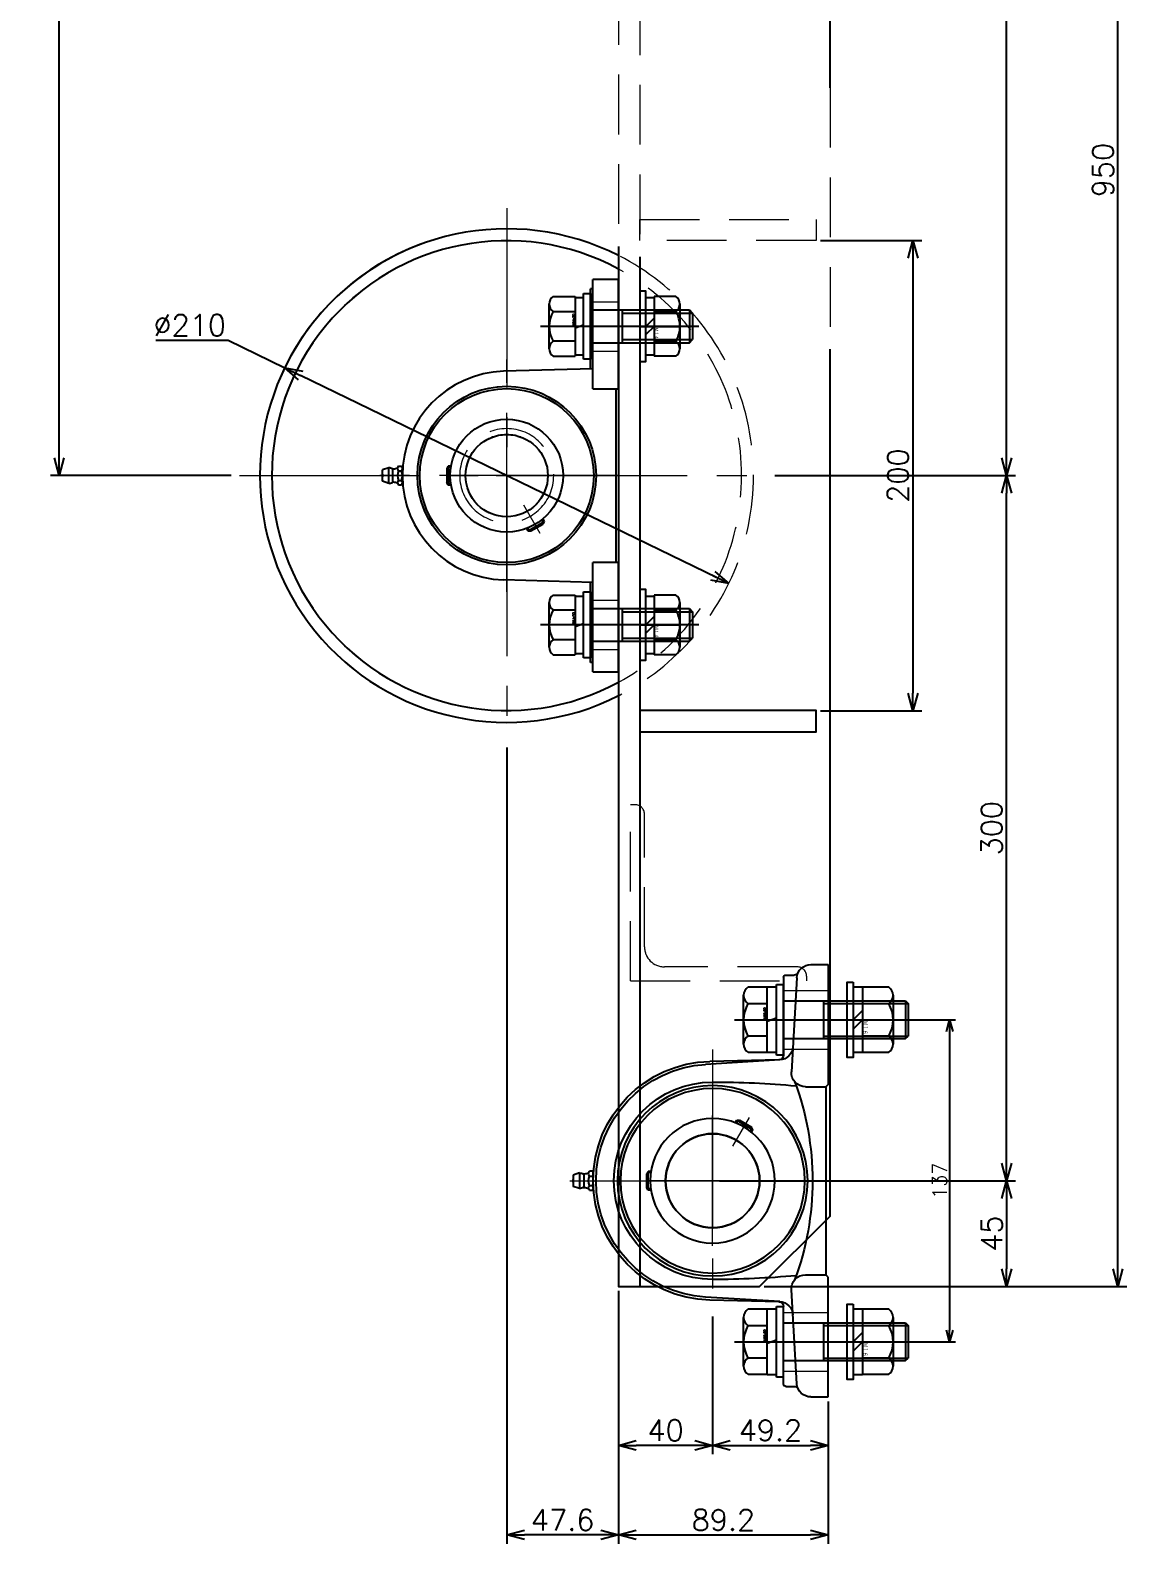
# Model space of a CAD drawing. Header units: millimetres. Extents: x -8731 to 85711, y -14522 to 31379.
# Drawn here: x -739 to -273, y -4277 to -3634 of the extents above; entities that cross this region are included whole.
import ezdxf

# ---------------------------------------------------------------- set-up
doc = ezdxf.new("R2010")
doc.units = ezdxf.units.MM
doc.header["$LTSCALE"] = 4
doc.header["$PDMODE"] = 99
doc.header["$PDSIZE"] = 1
doc.linetypes.add('CENTER2', pattern=[28.575, 19.05, -3.175, 3.175, -3.175])
doc.linetypes.add('HIDDEN', pattern=[9.525, 6.35, -3.175])
for name, color, linetype, lineweight in [('04_HIDDEN', 2, 'HIDDEN', 13), ('05_CENTER', 4, 'CENTER2', 13), ('08_DIM', 3, 'Continuous', 13)]:
    doc.layers.add(name, color=color, linetype=linetype, lineweight=lineweight)
doc.layers.add('10_DRAFT', color=8, linetype='Continuous', lineweight=0, plot=False)
doc.styles.add('KANJI0', font='txt.shx', dxfattribs={"width": 0.9, "height": 30, "bigfont": 'bigfont'})
doc.styles.add('KSS_TXT', font='txt.shx', dxfattribs={"bigfont": 'extfont2.shx'})
doc.dimstyles.new('KSS_DIM', dxfattribs={"dimscale": 3, "dimtxt": 3, "dimasz": 2.5, "dimexe": 1.25, "dimexo": 0.625, "dimtad": 1, "dimdsep": 46, "dimtxsty": 'KSS_TXT', "dimblk": 'OPEN30', "dimcen": 0, "dimazin": 2, "dimtfac": 0.75, "dimtmove": 0, "dimatfit": 3, "dimldrblk": 'OPEN30', "dimfxl": 1, "dimtolj": 1, "dimarcsym": 0})
doc.dimstyles.new('KSS_DIM$3', dxfattribs={"dimscale": 3, "dimtxt": 3, "dimasz": 2.5, "dimexe": 1.25, "dimexo": 0.625, "dimtad": 1, "dimtih": 1, "dimtoh": 1, "dimdsep": 46, "dimtxsty": 'KSS_TXT', "dimblk": 'OPEN30', "dimcen": 0, "dimazin": 2, "dimtfac": 0.75, "dimtofl": 0, "dimtmove": 0, "dimatfit": 3, "dimldrblk": 'OPEN30', "dimfxl": 1, "dimtolj": 1, "dimarcsym": 0})

# ---------------------------------------------------------------- blocks, each defined once
blk = doc.blocks.new('_Open30')
at = {"color": 0, "linetype": 'ByBlock', "lineweight": -2}
for p, q in [((-1, 0.268), (0, 0)), ((0, 0), (-1, -0.268)), ((0, 0), (-1, 0))]:
    blk.add_line(p, q, dxfattribs=at)
blk = doc.blocks.new('*D974')
at = {"layer": '08_DIM', "color": 0, "lineweight": -2, "transparency": 16777216}
for p, q in [((-402.94, -3723.04), (-359.81, -3723.04)), ((-363.56, -3730.54), (-363.56, -3915.54)), ((-402.94, -3923.04), (-359.81, -3923.04))]:
    blk.add_line(p, q, dxfattribs=at)
at = {"layer": 'Defpoints', "color": 0, "transparency": 16777216}
for p in [(-404.81, -3723.04), (-404.81, -3923.04), (-363.56, -3923.04)]:
    blk.add_point(p, dxfattribs=at)
at = {"layer": '08_DIM', "color": 0, "lineweight": -2, "transparency": 16777216, "xscale": 7.5, "yscale": 7.5, "zscale": 7.5}
for p, rotation in [((-363.56, -3723.04), 90), ((-363.56, -3923.04), 270)]:
    blk.add_blockref('_Open30', p, dxfattribs=dict(at, rotation=rotation))
at = {"layer": '08_DIM', "color": 0, "transparency": 16777216, "insert": (-369.94, -3823.04), "char_height": 9, "attachment_point": 5, "rotation": 90, "style": 'KSS_TXT'}
blk.add_mtext('\\A1;200', dxfattribs=at)
blk = doc.blocks.new('M14Nza_1_1_1')
at = {"color": 0}
for p, q in [((-12.7, 15.4), (-12.7, 6.1)), ((-9.52, 17.1), (9.52, 17.1)), ((-6.35, 6.1), (-6.35, 15.4)), ((6.35, 15.4), (6.35, 6.1)), ((12.7, 15.4), (12.7, 6.1)), ((-12.7, 6.1), (12.7, 6.1)), ((-12.25, 2.6), (-12.25, 6.1)), ((-3.5, 6.1), (0, 2.6)), ((0, 6.1), (3.5, 2.6)), ((12.25, 6.1), (12.25, 2.6))]:
    blk.add_line(p, q, dxfattribs=at)
at = {"color": 0, "linetype": 'CENTER2'}
blk.add_line((0, 0), (0, 17.1), dxfattribs=at)
at = {"color": 0}
blk.add_lwpolyline([(-15, 0), (15, 0), (15, 2.6), (-15, 2.6)], close=True, dxfattribs=at)
for centre, radius, start, end in [((-9.52, 13.29), 3.81, 33.626, 146.374), ((0, 4.4), 12.7, 60, 120), ((9.52, 13.29), 3.81, 33.626, 146.374)]:
    blk.add_arc(centre, radius, start, end, dxfattribs=at)
at = {"layer": '10_DRAFT', "ltscale": 3, "style": 'KANJI0', "width": 0.82}
blk.add_text('Ｍ１４', height=1.5, dxfattribs=at).set_placement((0.39, 6.2))
blk = doc.blocks.new('A$C09CE55E7_1_1_1')
at = {"color": 0, "linetype": 'CENTER2'}
blk.add_line((0, -46.09), (0, 21.25), dxfattribs=at)
at = {"color": 0}
for p, q in [((-12.7, 15.8), (-12.7, 6.5)), ((-9.52, 17.5), (9.52, 17.5)), ((-6.35, 6.5), (-6.35, 15.8)), ((6.35, 15.8), (6.35, 6.5)), ((12.7, 15.8), (12.7, 6.5)), ((12.7, 6.5), (-12.7, 6.5)), ((-12.25, 3), (-12.25, 6.5)), ((-0.64, 6.5), (0.64, 3)), ((12.25, 6.5), (12.25, 3)), ((-14, 0), (-14, 3)), ((-14, 3), (14, 3)), ((14, 0), (-14, 0)), ((-7, 0), (-7, -42.1)), ((7, 0), (7, -42.1)), ((14, 3), (14, 0)), ((7, -13.5), (-7, -13.5)), ((-5.6, -13.5), (-5.6, -43.5)), ((5.6, -13.5), (5.6, -43.5)), ((-7, -42.1), (-5.6, -43.5)), ((7, -42.1), (-7, -42.1)), ((5.6, -43.5), (-5.6, -43.5)), ((7, -42.1), (5.6, -43.5))]:
    blk.add_line(p, q, dxfattribs=at)
for centre, radius, start, end in [((-9.52, 13.69), 3.81, 33.626, 146.374), ((0, 4.8), 12.7, 60, 120), ((9.52, 13.69), 3.81, 33.626, 146.374)]:
    blk.add_arc(centre, radius, start, end, dxfattribs=at)
at = {"layer": '10_DRAFT', "ltscale": 3, "style": 'KANJI0', "width": 0.82}
blk.add_text('M14x50', height=1, dxfattribs=at).set_placement((0.53, 6.6))
blk = doc.blocks.new('MUCP207a_1')
at = {"color": 0}
for p, q in [((-3.3, 97.8), (-2.4, 100.5)), ((-3.3, 97.8), (3.3, 97.8)), ((-2.4, 100.5), (2.4, 100.5)), ((3.3, 97.8), (2.4, 100.5)), ((-4.04, 92.37), (-4.04, 93.63)), ((3.03, 92), (-3.03, 92)), ((-2.8, 96.05), (2.8, 96.05)), ((-2.02, 93.63), (-2.02, 92.37)), ((2.02, 93.63), (2.02, 92.37)), ((4.04, 93.63), (4.04, 92.37)), ((-4, 72.5), (-2.96, 73.1)), ((-4, 71.26), (-4, 72.5)), ((4, 72.5), (-4, 72.5)), ((-3.45, 71.35), (-3.45, 72.82)), ((2.96, 73.1), (-2.96, 73.1)), ((4, 72.5), (2.96, 73.1)), ((3.45, 71.35), (3.45, 72.82)), ((4, 71.26), (4, 72.5)), ((-45.5, 11), (-44.38, 48.91)), ((45.5, 11), (44.38, 48.91)), ((-22.49, 39.23), (-23.56, 38.61)), ((-22.29, 38.71), (-23.56, 37.98)), ((-23.56, 38.61), (-23.56, 37.41)), ((-23.56, 38.61), (-19.56, 31.69)), ((-23.56, 37.41), (-20.6, 32.29)), ((-19.56, 31.69), (-20.6, 32.29)), ((-18.84, 32.74), (-20.11, 32)), ((-18.49, 32.3), (-19.56, 31.69)), ((-83.5, 11), (-83.5, 0)), ((-83.5, 11), (-78.5, 11)), ((-79.5, 12), (-45.47, 12)), ((-79.5, 11), (-79.5, 12)), ((-78.5, 11), (-45.5, 11)), ((-45.5, 11), (-36.95, 11)), ((-36.95, 0), (-36.95, 11)), ((36.95, 11), (45.5, 11)), ((36.95, 11), (36.95, 0)), ((45.47, 12), (79.5, 12)), ((45.5, 11), (78.5, 11)), ((78.5, 11), (83.5, 11)), ((79.5, 11), (79.5, 12)), ((83.5, 0), (83.5, 11)), ((-83.5, 0), (-36.95, 0)), ((-36.95, 1), (36.95, 1)), ((36.95, 0), (83.5, 0))]:
    blk.add_line(p, q, dxfattribs=at)
for radius in [38, 37, 24, 17.5]:
    blk.add_circle((0, 47.6), radius, dxfattribs=at)
for centre, radius, start, end in [((0, 97.8), 3.3, 180, 208.06161), ((0, 99.01), 1.59, 69.55499, 110.44501), ((0, 97.8), 3.3, 331.93839, 0), ((0, 47.6), 44.4, 1.69122, 178.30878), ((-3.03, 92.44), 1.56, 49.73979, 130.26021), ((-3.03, 93.56), 1.56, 229.73979, 310.26021), ((-8.79, 96.42), 6, 336.17154, 353.89834), ((-3.62, 95.87), 0.8, 353.89834, 28.06161), ((0, 88.3), 5.7, 69.22909, 110.77091), ((0, 97.7), 5.7, 249.22909, 290.77091), ((3.03, 92.44), 1.56, 49.73979, 130.26021), ((3.03, 93.56), 1.56, 229.73979, 310.26021), ((3.62, 95.87), 0.8, 151.93839, 186.10166), ((8.79, 96.42), 6, 186.10166, 203.82846)]:
    blk.add_arc(centre, radius, start, end, dxfattribs=at)
at = {"layer": '04_HIDDEN', "color": 0}
for p, q in [((-74, 12), (-74, 0)), ((-53, 12), (-53, 0)), ((53, 12), (53, 0)), ((74, 12), (74, 0))]:
    blk.add_line(p, q, dxfattribs=at)
at = {"layer": '05_CENTER', "color": 0}
for p, q in [((0, 0), (0, 102.47)), ((-49.42, 47.6), (49.42, 47.6)), ((-24.68, 33.35), (-12.56, 40.35)), ((-63.5, 17), (-63.5, -5)), ((63.5, 17), (63.5, -5))]:
    blk.add_line(p, q, dxfattribs=at)
blk = doc.blocks.new('A$C6DCD7F69_1_1_1')
at = {"color": 0}
for radius in [105, 99.95, 20, 17.5]:
    blk.add_circle((0, 0), radius, dxfattribs=at)
at = {"layer": '05_CENTER'}
for p, q in [((0, 113.74), (0, -113.74)), ((113.74, 0), (-113.74, 0))]:
    blk.add_line(p, q, dxfattribs=at)
blk = doc.blocks.new('*D1439')
at = {"layer": '08_DIM', "color": 0, "lineweight": -2, "transparency": 16777216}
for p, q in [((-685.72, -3765.43), (-654.97, -3765.43)), ((-654.97, -3765.43), (-630.85, -3777.14)), ((-441.97, -3868.93), (-624.11, -3780.42))]:
    blk.add_line(p, q, dxfattribs=at)
blk.add_arc((-536.41, -3823.04), 105, 110.39167, 156.12872, dxfattribs=at)
at = {"layer": 'Defpoints', "color": 0, "transparency": 16777216}
for p in [(-630.85, -3777.14), (-441.97, -3868.93)]:
    blk.add_point(p, dxfattribs=at)
at = {"layer": '08_DIM', "color": 0, "lineweight": -2, "transparency": 16777216, "xscale": 7.5, "yscale": 7.5, "zscale": 7.5}
for p, rotation in [((-630.85, -3777.14), 154.0823381836962), ((-441.97, -3868.93), 334.0823381836962)]:
    blk.add_blockref('_Open30', p, dxfattribs=dict(at, rotation=rotation))
at = {"layer": '08_DIM', "color": 0, "transparency": 16777216, "insert": (-671.28, -3759.05), "char_height": 9, "attachment_point": 5, "style": 'KSS_TXT'}
blk.add_mtext('\\A1;%%C210', dxfattribs=at)
blk = doc.blocks.new('*D1572')
at = {"layer": '08_DIM', "color": 0, "lineweight": -2, "transparency": 16777216}
for p, q in [((-371.45, -4054.54), (-345.46, -4054.54)), ((-347.96, -4059.54), (-347.96, -4186.54)), ((-371.45, -4191.54), (-345.46, -4191.54))]:
    blk.add_line(p, q, dxfattribs=at)
at = {"layer": 'Defpoints', "color": 0, "transparency": 16777216}
for p in [(-372.7, -4054.54), (-372.7, -4191.54), (-347.96, -4191.54)]:
    blk.add_point(p, dxfattribs=at)
at = {"layer": '08_DIM', "color": 0, "lineweight": -2, "transparency": 16777216, "xscale": 5, "yscale": 5, "zscale": 5}
for p, rotation in [((-347.96, -4054.54), 90), ((-347.96, -4191.54), 270)]:
    blk.add_blockref('_Open30', p, dxfattribs=dict(at, rotation=rotation))
at = {"layer": '08_DIM', "color": 0, "transparency": 16777216, "insert": (-352.21, -4123.04), "char_height": 6, "attachment_point": 5, "rotation": 90, "style": 'KSS_TXT'}
blk.add_mtext('\\A1;137', dxfattribs=at)
blk = doc.blocks.new('*D1952')
at = {"layer": '08_DIM', "color": 0, "lineweight": -2, "transparency": 16777216}
for p, q in [((-401.94, -3218.04), (-272.61, -3218.04)), ((-276.36, -4160.54), (-276.36, -3225.54)), ((-426.94, -4168.04), (-272.61, -4168.04))]:
    blk.add_line(p, q, dxfattribs=at)
at = {"layer": 'Defpoints', "color": 0, "transparency": 16777216}
for p in [(-403.81, -3218.04), (-276.36, -3218.04), (-428.81, -4168.04)]:
    blk.add_point(p, dxfattribs=at)
at = {"layer": '08_DIM', "color": 0, "lineweight": -2, "transparency": 16777216, "xscale": 7.5, "yscale": 7.5, "zscale": 7.5}
for p, rotation in [((-276.36, -3218.04), 90), ((-276.36, -4168.04), 270)]:
    blk.add_blockref('_Open30', p, dxfattribs=dict(at, rotation=rotation))
at = {"layer": '08_DIM', "color": 0, "transparency": 16777216, "insert": (-282.74, -3693.04), "char_height": 9, "attachment_point": 5, "rotation": 90, "style": 'KSS_TXT'}
blk.add_mtext('\\A1;950', dxfattribs=at)
blk = doc.blocks.new('*D1953')
at = {"layer": '08_DIM', "color": 0, "lineweight": -2, "transparency": 16777216}
for p, q in [((-488.81, -4169.91), (-488.81, -4239.37)), ((-448.81, -4180.73), (-448.81, -4239.37)), ((-456.31, -4235.62), (-481.31, -4235.62))]:
    blk.add_line(p, q, dxfattribs=at)
at = {"layer": 'Defpoints', "color": 0, "transparency": 16777216}
for p in [(-488.81, -4168.04), (-448.81, -4178.85), (-488.81, -4235.62)]:
    blk.add_point(p, dxfattribs=at)
at = {"layer": '08_DIM', "color": 0, "lineweight": -2, "transparency": 16777216, "xscale": 7.5, "yscale": 7.5, "zscale": 7.5, "rotation": 180}
blk.add_blockref('_Open30', (-488.81, -4235.62), dxfattribs=at)
at = {"layer": '08_DIM', "color": 0, "lineweight": -2, "transparency": 16777216, "xscale": 7.5, "yscale": 7.5, "zscale": 7.5}
blk.add_blockref('_Open30', (-448.81, -4235.62), dxfattribs=at)
at = {"layer": '08_DIM', "color": 0, "transparency": 16777216, "insert": (-468.81, -4229.24), "char_height": 9, "attachment_point": 5, "style": 'KSS_TXT'}
blk.add_mtext('\\A1;40', dxfattribs=at)
blk = doc.blocks.new('*D1956')
at = {"layer": '08_DIM', "color": 0, "lineweight": -2, "transparency": 16777216}
for p, q in [((-401.94, -3218.04), (-319.97, -3218.04)), ((-323.72, -3815.54), (-323.72, -3225.54)), ((-422.39, -3823.04), (-319.97, -3823.04))]:
    blk.add_line(p, q, dxfattribs=at)
at = {"layer": 'Defpoints', "color": 0, "transparency": 16777216}
for p in [(-403.81, -3218.04), (-323.72, -3218.04), (-424.27, -3823.04)]:
    blk.add_point(p, dxfattribs=at)
at = {"layer": '08_DIM', "color": 0, "lineweight": -2, "transparency": 16777216, "xscale": 7.5, "yscale": 7.5, "zscale": 7.5}
for p, rotation in [((-323.72, -3218.04), 90), ((-323.72, -3823.04), 270)]:
    blk.add_blockref('_Open30', p, dxfattribs=dict(at, rotation=rotation))
at = {"layer": '08_DIM', "color": 0, "transparency": 16777216, "insert": (-330.1, -3520.54), "char_height": 9, "attachment_point": 5, "rotation": 90, "style": 'KSS_TXT'}
blk.add_mtext('\\A1;605', dxfattribs=at)
blk = doc.blocks.new('*D1957')
at = {"layer": '08_DIM', "color": 0, "lineweight": -2, "transparency": 16777216}
for p, q in [((-422.39, -3823.04), (-319.97, -3823.04)), ((-323.72, -4115.54), (-323.72, -3830.54)), ((-445.81, -4123.04), (-319.97, -4123.04))]:
    blk.add_line(p, q, dxfattribs=at)
at = {"layer": 'Defpoints', "color": 0, "transparency": 16777216}
for p in [(-424.27, -3823.04), (-323.72, -3823.04), (-447.69, -4123.04)]:
    blk.add_point(p, dxfattribs=at)
at = {"layer": '08_DIM', "color": 0, "lineweight": -2, "transparency": 16777216, "xscale": 7.5, "yscale": 7.5, "zscale": 7.5}
for p, rotation in [((-323.72, -3823.04), 90), ((-323.72, -4123.04), 270)]:
    blk.add_blockref('_Open30', p, dxfattribs=dict(at, rotation=rotation))
at = {"layer": '08_DIM', "color": 0, "transparency": 16777216, "insert": (-330.09, -3973.04), "char_height": 9, "attachment_point": 5, "rotation": 90, "style": 'KSS_TXT'}
blk.add_mtext('\\A1;300', dxfattribs=at)
blk = doc.blocks.new('*D1958')
at = {"layer": '08_DIM', "color": 0, "lineweight": -2, "transparency": 16777216}
for p, q in [((-445.81, -4123.04), (-319.97, -4123.04)), ((-323.72, -4130.54), (-323.72, -4160.54)), ((-426.94, -4168.04), (-319.97, -4168.04))]:
    blk.add_line(p, q, dxfattribs=at)
at = {"layer": 'Defpoints', "color": 0, "transparency": 16777216}
for p in [(-447.69, -4123.04), (-428.81, -4168.04), (-323.72, -4168.04)]:
    blk.add_point(p, dxfattribs=at)
at = {"layer": '08_DIM', "color": 0, "lineweight": -2, "transparency": 16777216, "xscale": 7.5, "yscale": 7.5, "zscale": 7.5}
for p, rotation in [((-323.72, -4123.04), 90), ((-323.72, -4168.04), 270)]:
    blk.add_blockref('_Open30', p, dxfattribs=dict(at, rotation=rotation))
at = {"layer": '08_DIM', "color": 0, "transparency": 16777216, "insert": (-330.1, -4145.54), "char_height": 9, "attachment_point": 5, "rotation": 90, "style": 'KSS_TXT'}
blk.add_mtext('\\A1;45', dxfattribs=at)
blk = doc.blocks.new('MUCAP208Ja_1_1')
at = {"color": 0}
for p, q in [((-3.3, 105.8), (-2.4, 108.5)), ((-3.3, 105.8), (3.3, 105.8)), ((-2.8, 104.05), (2.8, 104.05)), ((-2.4, 108.5), (2.4, 108.5)), ((3.3, 105.8), (2.4, 108.5)), ((-4.04, 100.37), (-4.04, 101.63)), ((3.03, 100), (-3.03, 100)), ((-2.02, 101.63), (-2.02, 100.37)), ((2.02, 101.63), (2.02, 100.37)), ((4.04, 101.63), (4.04, 100.37)), ((-4, 76.6), (-2.96, 77.2)), ((4, 76.6), (-4, 76.6)), ((-4, 75.4), (-4, 76.6)), ((-3.45, 75.47), (-3.45, 76.92)), ((2.96, 77.2), (-2.96, 77.2)), ((4, 76.6), (2.96, 77.2)), ((3.45, 75.47), (3.45, 76.92)), ((4, 75.4), (4, 76.6)), ((-51.4, 20.65), (-49.5, 52.18)), ((51.4, 20.65), (49.5, 52.18)), ((-51.46, 20.95), (-50.79, 50.36)), ((51.46, 20.95), (50.79, 50.36)), ((-24.69, 39.57), (-25.73, 38.96)), ((-24.48, 39.05), (-25.73, 38.33)), ((-25.73, 38.96), (-21.73, 32.04)), ((-25.73, 38.96), (-25.73, 37.76)), ((-25.73, 37.76), (-22.77, 32.64)), ((-21.73, 32.04), (-22.77, 32.64)), ((-21.03, 33.07), (-22.28, 32.35)), ((-20.69, 32.64), (-21.73, 32.04)), ((-87.5, 18), (-87.5, 14.53)), ((-86.5, 19), (-53.46, 19)), ((-86.35, 13.33), (-46.35, 15.63)), ((86.35, 13.33), (46.35, 15.63)), ((86.5, 19), (53.46, 19)), ((87.5, 18), (87.5, 14.53)), ((-92, 7.34), (-92, 0)), ((-40, 9.64), (-40, 1)), ((40, 9.64), (40, 1)), ((92, 7.34), (92, 0)), ((-92, 0), (-41, 0)), ((-41, 0), (-40, 1)), ((-40, 1), (40, 1)), ((41, 0), (40, 1)), ((92, 0), (41, 0))]:
    blk.add_line(p, q, dxfattribs=at)
for radius in [40.5, 39.25, 26.5, 20]:
    blk.add_circle((0, 49.2), radius, dxfattribs=at)
for centre, radius, start, end in [((0, 105.8), 3.3, 180, 208.06161), ((-8.79, 104.42), 6, 336.17154, 353.89834), ((-3.62, 103.87), 0.8, 353.89834, 28.06161), ((0, 107.01), 1.59, 69.55499, 110.44501), ((3.62, 103.87), 0.8, 151.93839, 186.10166), ((8.79, 104.42), 6, 186.10166, 203.82846), ((0, 105.8), 3.3, 331.93839, 0), ((0, 49.2), 50.8, 1.3029, 178.6971), ((0, 49.2), 49.59, 3.44631, 176.55369), ((-3.03, 100.44), 1.56, 49.73979, 130.26021), ((-3.03, 101.56), 1.56, 229.73979, 310.26021), ((0, 96.3), 5.7, 69.22909, 110.77091), ((0, 105.7), 5.7, 249.22909, 290.77091), ((3.03, 100.44), 1.56, 49.73979, 130.26021), ((3.03, 101.56), 1.56, 229.73979, 310.26021), ((0, 49.2), 42, 0, 180), ((350.17, 49.2), 392.17, 180, 185.20269), ((-350.17, 49.2), 392.17, 354.79731, 0), ((-57.39, 21.01), 6, 273.30187, 356.55369), ((-53.46, 21), 2, 270, 358.6971), ((57.39, 21.01), 6, 183.44631, 266.69813), ((53.46, 21), 2, 181.3029, 270), ((-86, 7.34), 6, 93.30187, 180), ((-89.5, 14.53), 2, 295.94448, 0), ((-86.5, 18), 1, 90, 180), ((-46, 9.64), 6, 0, 93.30187), ((0, 127.7), 121, 249.57682, 290.42318), ((46, 9.64), 6, 86.69813, 180), ((86, 7.34), 6, 0, 86.69813), ((86.5, 18), 1, 0, 90), ((89.5, 14.53), 2, 180, 244.05552)]:
    blk.add_arc(centre, radius, start, end, dxfattribs=at)
at = {"layer": '04_HIDDEN', "color": 0}
for p, q in [((-81, 19), (-81, 0)), ((-56, 19), (-56, 0)), ((56, 19), (56, 0)), ((81, 19), (81, 0))]:
    blk.add_line(p, q, dxfattribs=at)
at = {"layer": '05_CENTER', "color": 0}
for p, q in [((0, 109.99), (0, 0)), ((-55.81, 49.2), (55.81, 49.2)), ((-26.85, 33.7), (-14.72, 40.7)), ((-68.5, 24), (-68.5, -4.98)), ((68.5, 24), (68.5, -4.98))]:
    blk.add_line(p, q, dxfattribs=at)
blk = doc.blocks.new('A$C5136444F_1_1_1')
at = {"color": 0, "linetype": 'CENTER2'}
blk.add_line((0, 20.91), (0, -56), dxfattribs=at)
at = {"color": 0}
for p, q in [((-13.85, 15.14), (-13.85, 7)), ((-10.39, 17), (10.39, 17)), ((-6.92, 7), (-6.92, 15.14)), ((6.92, 15.14), (6.92, 7)), ((13.85, 7), (13.85, 15.14)), ((-14, 3), (-14, 7)), ((-14, 7), (14, 7)), ((0.73, 3), (-0.73, 7)), ((14, 7), (14, 3)), ((-15, 0), (-15, 3)), ((-15, 3), (15, 3)), ((-15, 0), (15, 0)), ((-8, 0), (-8, -51.92)), ((8, 0), (8, -51.92)), ((15, 3), (15, 0)), ((8, -17), (-8, -17)), ((-6.92, -17), (-6.92, -53)), ((6.92, -17), (6.92, -53)), ((8, -51.92), (-8, -51.92)), ((-8, -51.92), (-6.92, -53)), ((6.92, -53), (-6.92, -53)), ((8, -51.92), (6.92, -53))]:
    blk.add_line(p, q, dxfattribs=at)
for centre, radius, start, end in [((-10.39, 12.84), 4.16, 33.626, 146.374), ((0, 3.15), 13.85, 60, 120), ((10.39, 12.84), 4.16, 33.626, 146.374)]:
    blk.add_arc(centre, radius, start, end, dxfattribs=at)
at = {"layer": '10_DRAFT', "style": 'KANJI0', "width": 0.82}
blk.add_text('M16x60', height=1, dxfattribs=at).set_placement((0.41, 7.48))
blk = doc.blocks.new('M16Nza_1_1_1')
at = {"color": 0}
for p, q in [((-10.39, 19.6), (10.39, 19.6)), ((-13.85, 17.74), (-13.85, 6.6)), ((-6.92, 6.6), (-6.92, 17.74)), ((6.93, 17.74), (6.93, 6.6)), ((13.85, 6.6), (13.85, 17.74)), ((-14, 2.6), (-14, 6.6)), ((-14, 6.6), (14, 6.6)), ((-4, 6.6), (0, 2.6)), ((0, 6.6), (4, 2.6)), ((14, 6.6), (14, 2.6))]:
    blk.add_line(p, q, dxfattribs=at)
at = {"color": 0, "linetype": 'CENTER2'}
blk.add_line((0, 0), (0, 19.6), dxfattribs=at)
at = {"color": 0}
blk.add_lwpolyline([(-16, 2.6), (16, 2.6), (16, 0), (-16, 0)], close=True, dxfattribs=at)
for centre, radius, start, end in [((-10.39, 15.44), 4.16, 33.626, 146.374), ((0, 5.75), 13.85, 60, 120), ((10.39, 15.44), 4.16, 33.626, 146.374)]:
    blk.add_arc(centre, radius, start, end, dxfattribs=at)
at = {"layer": '10_DRAFT', "style": 'KANJI0', "width": 0.82}
blk.add_text('Ｍ１６', height=1.714, dxfattribs=at).set_placement((0.41, 6.78))
blk = doc.blocks.new('*D2255')
at = {"layer": '08_DIM', "color": 0, "lineweight": -2, "transparency": 16777216}
for p, q in [((-448.81, -4180.73), (-448.81, -4239.37)), ((-399.61, -4216.91), (-399.61, -4239.37)), ((-441.31, -4235.62), (-407.11, -4235.62))]:
    blk.add_line(p, q, dxfattribs=at)
at = {"layer": 'Defpoints', "color": 0, "transparency": 16777216}
for p in [(-448.81, -4178.85), (-399.61, -4215.04), (-399.61, -4235.62)]:
    blk.add_point(p, dxfattribs=at)
at = {"layer": '08_DIM', "color": 0, "lineweight": -2, "transparency": 16777216, "xscale": 7.5, "yscale": 7.5, "zscale": 7.5, "rotation": 180}
blk.add_blockref('_Open30', (-448.81, -4235.62), dxfattribs=at)
at = {"layer": '08_DIM', "color": 0, "lineweight": -2, "transparency": 16777216, "xscale": 7.5, "yscale": 7.5, "zscale": 7.5}
blk.add_blockref('_Open30', (-399.61, -4235.62), dxfattribs=at)
at = {"layer": '08_DIM', "color": 0, "transparency": 16777216, "insert": (-424.21, -4229.24), "char_height": 9, "attachment_point": 5, "style": 'KSS_TXT'}
blk.add_mtext('\\A1;49.2', dxfattribs=at)
blk = doc.blocks.new('*D2260')
at = {"layer": '08_DIM', "color": 0, "lineweight": -2, "transparency": 16777216}
for p, q in [((-536.41, -3938.66), (-536.41, -4277.47)), ((-488.81, -4169.91), (-488.81, -4277.47)), ((-496.31, -4273.72), (-528.91, -4273.72))]:
    blk.add_line(p, q, dxfattribs=at)
at = {"layer": 'Defpoints', "color": 0, "transparency": 16777216}
for p in [(-536.41, -3936.78), (-488.81, -4168.04), (-536.41, -4273.72)]:
    blk.add_point(p, dxfattribs=at)
at = {"layer": '08_DIM', "color": 0, "lineweight": -2, "transparency": 16777216, "xscale": 7.5, "yscale": 7.5, "zscale": 7.5, "rotation": 180}
blk.add_blockref('_Open30', (-536.41, -4273.72), dxfattribs=at)
at = {"layer": '08_DIM', "color": 0, "lineweight": -2, "transparency": 16777216, "xscale": 7.5, "yscale": 7.5, "zscale": 7.5}
blk.add_blockref('_Open30', (-488.81, -4273.72), dxfattribs=at)
at = {"layer": '08_DIM', "color": 0, "transparency": 16777216, "insert": (-512.61, -4267.34), "char_height": 9, "attachment_point": 5, "style": 'KSS_TXT'}
blk.add_mtext('\\A1;47.6', dxfattribs=at)
blk = doc.blocks.new('*D2261')
at = {"layer": '08_DIM', "color": 0, "lineweight": -2, "transparency": 16777216}
for p, q in [((-545.69, -3368.04), (-730.59, -3368.04)), ((-726.84, -3815.54), (-726.84, -3375.54)), ((-653.63, -3823.04), (-730.59, -3823.04))]:
    blk.add_line(p, q, dxfattribs=at)
at = {"layer": 'Defpoints', "color": 0, "transparency": 16777216}
for p in [(-726.84, -3368.04), (-543.81, -3368.04), (-651.76, -3823.04)]:
    blk.add_point(p, dxfattribs=at)
at = {"layer": '08_DIM', "color": 0, "lineweight": -2, "transparency": 16777216, "xscale": 7.5, "yscale": 7.5, "zscale": 7.5}
for p, rotation in [((-726.84, -3368.04), 90), ((-726.84, -3823.04), 270)]:
    blk.add_blockref('_Open30', p, dxfattribs=dict(at, rotation=rotation))
at = {"layer": '08_DIM', "color": 0, "transparency": 16777216, "insert": (-733.23, -3595.54), "char_height": 9, "attachment_point": 5, "rotation": 90, "style": 'KSS_TXT'}
blk.add_mtext('\\A1;455', dxfattribs=at)
blk = doc.blocks.new('*D3792')
at = {"layer": '08_DIM', "color": 0, "lineweight": -2, "transparency": 16777216}
for p, q in [((-488.81, -4169.91), (-488.81, -4277.47)), ((-399.61, -4216.91), (-399.61, -4277.47)), ((-481.31, -4273.72), (-407.11, -4273.72))]:
    blk.add_line(p, q, dxfattribs=at)
at = {"layer": 'Defpoints', "color": 0, "transparency": 16777216}
for p in [(-488.81, -4168.04), (-399.61, -4215.04), (-399.61, -4273.72)]:
    blk.add_point(p, dxfattribs=at)
at = {"layer": '08_DIM', "color": 0, "lineweight": -2, "transparency": 16777216, "xscale": 7.5, "yscale": 7.5, "zscale": 7.5, "rotation": 180}
blk.add_blockref('_Open30', (-488.81, -4273.72), dxfattribs=at)
at = {"layer": '08_DIM', "color": 0, "lineweight": -2, "transparency": 16777216, "xscale": 7.5, "yscale": 7.5, "zscale": 7.5}
blk.add_blockref('_Open30', (-399.61, -4273.72), dxfattribs=at)
at = {"layer": '08_DIM', "color": 0, "transparency": 16777216, "insert": (-444.21, -4267.34), "char_height": 9, "attachment_point": 5, "style": 'KSS_TXT'}
blk.add_mtext('\\A1;89.2', dxfattribs=at)
blk = doc.blocks.new('A$C3B8279DF_1_1')
at = {"color": 0}
for p, q in [((0, 0), (0, -75)), ((0, 0), (75, 0)), ((75, -2), (75, 0)), ((14.5, -6), (71, -6)), ((6, -71), (6, -14.5)), ((2, -75), (0, -75))]:
    blk.add_line(p, q, dxfattribs=at)
for centre, radius, start, end in [((14.5, -14.5), 8.5, 90, 180), ((71, -2), 4, 270, 0), ((2, -71), 4, 270, 0)]:
    blk.add_arc(centre, radius, start, end, dxfattribs=at)
blk = doc.blocks.new('A$C1FC96EE0_1_1_1')
at = {"color": 0}
blk.add_line((-36, 423.13), (-36, -15), dxfattribs=at)
for points in [[(45, 494.94), (45, 930), (40, 935), (-45, 935), (-45, 538.69)], [(-45, 427.5), (-45, -15), (15, -15), (45, 15), (45, 383.75)]]:
    blk.add_lwpolyline(points, dxfattribs=at)
blk.add_lwpolyline([(-36, 221), (39, 221), (39, 230), (-36, 230)], close=True, dxfattribs=at)
blk.add_circle((-5, 30), 20, dxfattribs=at)
at = {"layer": '04_HIDDEN'}
for p, q in [((-45, 538.69), (-45, 427.5)), ((-36, 534.32), (-36, 423.13)), ((45, 494.94), (45, 383.75))]:
    blk.add_line(p, q, dxfattribs=at)
blk.add_lwpolyline([(-36, 439), (39, 439), (39, 430), (-36, 430)], close=True, dxfattribs=at)
at = {"layer": '05_CENTER'}
for p, q in [((-29.32, 393.5), (-51.71, 393.5)), ((-29.32, 266.5), (-51.71, 266.5)), ((-5, 2.3), (-5, 57.7)), ((22.7, 30), (-32.7, 30))]:
    blk.add_line(p, q, dxfattribs=at)
at = {"layer": '10_DRAFT'}
for p, q in [((-97.07, 330), (-88.13, 330)), ((-92.6, 325.53), (-92.6, 334.47))]:
    blk.add_line(p, q, dxfattribs=at)
at = {"layer": '04_HIDDEN', "rotation": 90}
blk.add_blockref('A$C3B8279DF_1_1', (-40, 115), dxfattribs=at)

msp = doc.modelspace()

# ---------------------------------------------------------------- linework, layer by layer
for radius, start, end in [(105, 63.04225087, 296.95774913), (99.95, 61.56000552, 298.43999448)]:
    msp.add_arc((-536.41377, -3823.03776), radius, start, end)

# ---------------------------------------------------------------- block references
msp.add_blockref('A$C1FC96EE0_1_1_1', (-443.81377, -4153.03776))
at = {"color": 4, "rotation": 89.99999999999999}
msp.add_blockref('MUCP207a_1', (-488.81377, -3823.03776), dxfattribs=at)
for name, p, rotation in [('A$C09CE55E7_1_1_1', (-500.81377, -3759.53776), 89.99999999999999), ('M14Nza_1_1_1', (-479.81377, -3759.53776), 270), ('A$C09CE55E7_1_1_1', (-500.81377, -3886.53776), 89.99999999999999), ('M14Nza_1_1_1', (-479.81377, -3886.53776), 270), ('A$C5136444F_1_1_1', (-418.61377, -4054.53776), 90), ('M16Nza_1_1_1', (-391.61377, -4054.53776), 270), ('A$C5136444F_1_1_1', (-418.61377, -4191.53776), 90), ('M16Nza_1_1_1', (-391.61377, -4191.53776), 270)]:
    msp.add_blockref(name, p, dxfattribs=dict(rotation=rotation))
at = {"color": 4, "xscale": -1, "rotation": 89.99999999999993}
msp.add_blockref('MUCAP208Ja_1_1', (-399.61377, -4123.03776), dxfattribs=at)
at = {"layer": '04_HIDDEN', "xscale": -1}
msp.add_blockref('A$C6DCD7F69_1_1_1', (-536.41377, -3823.03776), dxfattribs=at)

# ---------------------------------------------------------------- dimensions: what is measured, and where the dimension line sits
at = {"layer": '08_DIM', "color": 1}
for base, p1, p2, angle, picture, middle in [((-276.36155, -3218.03776), (-428.81377, -4168.03776), (-403.81377, -3218.03776), 90, '*D1952', (-282.7428, -3693.03776)), ((-726.83961, -3368.03776), (-651.75791, -3823.03776), (-543.81377, -3368.03776), 90, '*D2261', (-733.22711, -3595.53776)), ((-536.41377, -4273.71583), (-488.81377, -4168.03776), (-536.41377, -3936.78191), 180, '*D2260', (-512.61377, -4267.34083)), ((-323.71738, -4168.03776), (-447.68732, -4123.03776), (-428.81377, -4168.03776), 90, '*D1958', (-330.09863, -4145.53776))]:
    dim = msp.add_linear_dim(base=base, p1=p1, p2=p2, angle=angle, dimstyle='KSS_DIM', override={"dimscale": 3}, dxfattribs=at)
    dim.commit()
    dim.dimension.update_dxf_attribs({"geometry": picture, "text_midpoint": middle})
at = {"layer": '08_DIM'}
for base, p1, p2, angle, override, picture, middle in [((-323.71738, -3218.03776), (-424.26962, -3823.03776), (-403.81377, -3218.03776), 90, {"dimscale": 3}, '*D1956', (-330.09863, -3520.53776)), ((-323.71738, -3823.03776), (-447.68732, -4123.03776), (-424.26962, -3823.03776), 90, {"dimscale": 3}, '*D1957', (-330.09238, -3973.03776)), ((-347.95827, -4191.53776), (-372.6992, -4054.53776), (-372.6992, -4191.53776), 90, {"dimscale": 2, "dimarcsym": 1}, '*D1572', (-352.20827, -4123.03776)), ((-488.81377, -4235.61923), (-448.81377, -4178.85219), (-488.81377, -4168.03776), 180, {"dimscale": 3}, '*D1953', (-468.81377, -4229.24423)), ((-399.61377, -4273.71583), (-488.81377, -4168.03776), (-399.61377, -4215.03776), 180, {"dimscale": 3}, '*D3792', (-444.21377, -4267.34083)), ((-399.61377, -4235.61923), (-448.81377, -4178.85219), (-399.61377, -4215.03776), 180, {"dimscale": 3}, '*D2255', (-424.21377, -4229.24423))]:
    dim = msp.add_linear_dim(base=base, p1=p1, p2=p2, angle=angle, dimstyle='KSS_DIM', override=override, dxfattribs=at)
    dim.commit()
    dim.dimension.update_dxf_attribs({"geometry": picture, "text_midpoint": middle})
dim = msp.add_diameter_dim_2p(p1=(-441.97434, -3868.93106), p2=(-630.85319, -3777.14446), dimstyle='KSS_DIM$3', override={"dimscale": 3, "dimpost": '%%C<>', "dimtix": 1, "dimatfit": 2, "dimarcsym": 1}, dxfattribs=at)
dim.commit()
dim.dimension.update_dxf_attribs({"geometry": '*D1439', "text_midpoint": (-671.27904, -3765.42646), "dimtype": 163})
at = {"layer": '08_DIM', "color": 1}
dim = msp.add_linear_dim(base=(-363.56139, -3923.03776), p1=(-404.81377, -3723.03776), p2=(-404.81377, -3923.03776), angle=90, dimstyle='KSS_DIM', dxfattribs=at)
dim.commit()
dim.dimension.update_dxf_attribs({"geometry": '*D974', "text_midpoint": (-369.93639, -3823.03776)})

doc.saveas('drawing.dxf')
